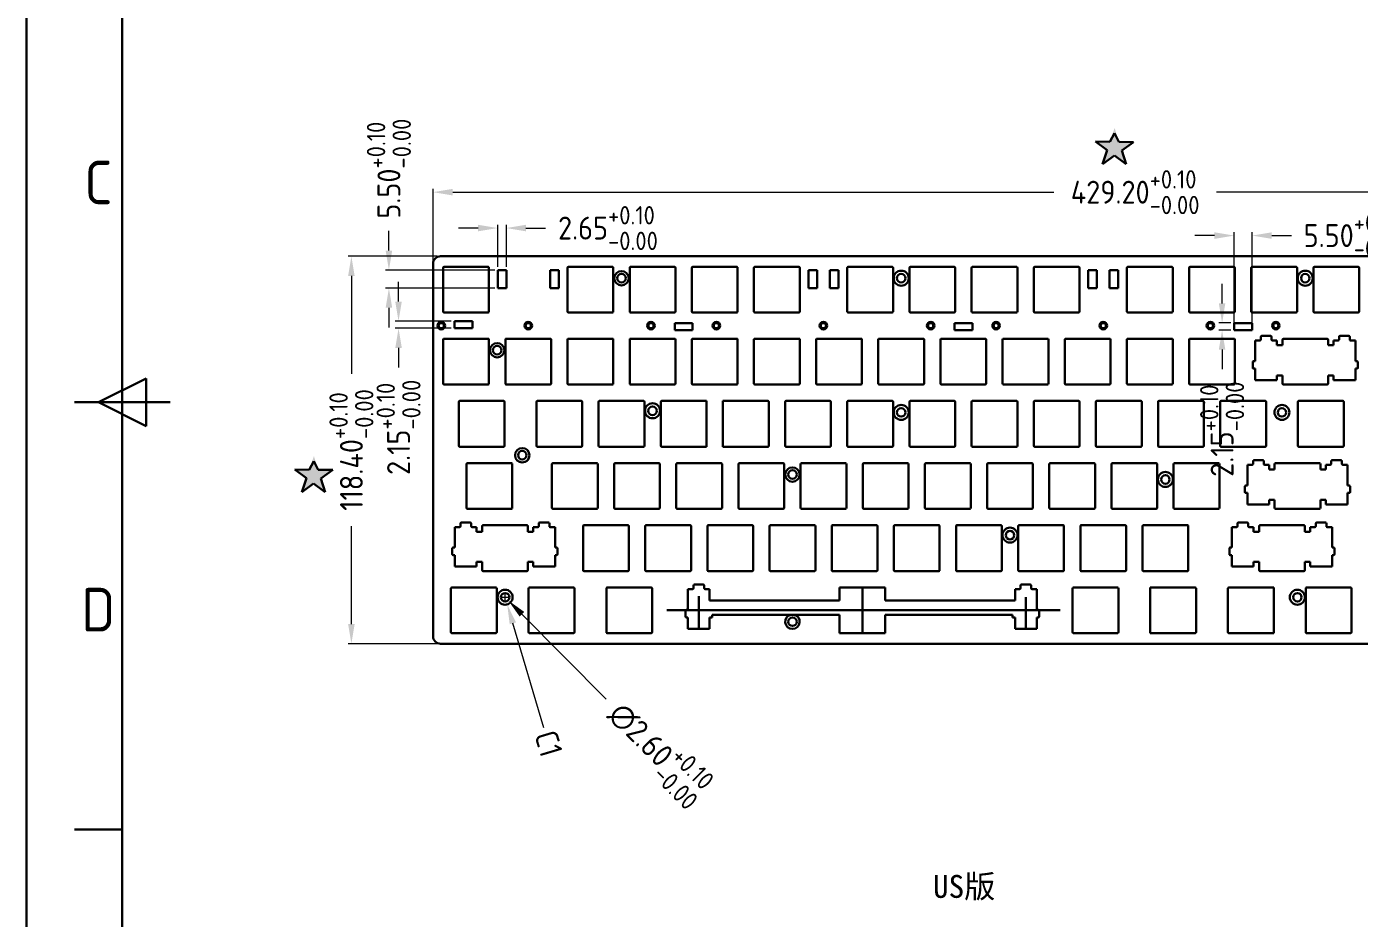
# Model space of a CAD drawing. Header units: millimetres. Extents: x 491 to 1718, y -1006 to -146.
# Drawn here: x 490.9 to 898.2, y -734.1 to -461.6 of the extents above; entities that cross this region are included whole.
import ezdxf
from ezdxf.enums import TextEntityAlignment as Align

# ---------------------------------------------------------------- set-up
doc = ezdxf.new("R2010")
doc.units = ezdxf.units.MM
doc.layers.get('0').update_dxf_attribs({"lineweight": 30})
doc.layers.get('Defpoints').update_dxf_attribs({"lineweight": 20})
doc.layers.add('图框层', color=7, linetype='Continuous', lineweight=30)
doc.layers.add('标注层', color=7, linetype='Continuous', lineweight=20)
doc.styles.add('ISO Proportional', font='isocp.shx')
doc.styles.get("Standard").update_dxf_attribs({"font": ''})
doc.styles.get('Standard').set_extended_font_data('SimSun')
doc.dimstyles.new('铝板', dxfattribs={"dimtxt": 7, "dimasz": 6, "dimexe": 1, "dimexo": 1, "dimgap": 1.5, "dimtad": 0, "dimzin": 0, "dimdsep": 46, "dimtxsty": 'ISO Proportional', "dimcen": 1, "dimclrd": 4, "dimclre": 4, "dimclrt": 6, "dimadec": 0, "dimazin": 0, "dimtm": 1e-09, "dimtfac": 0.8, "dimtofl": 0, "dimtmove": 0, "dimatfit": 3, "dimfxl": 0, "dimtolj": 1, "dimtzin": 0, "dimlwd": 20, "dimlwe": 20, "dimarcsym": 0})

# ---------------------------------------------------------------- blocks, each defined once
blk = doc.blocks.new('*D712')
at = {"layer": 'Defpoints', "color": 0, "transparency": 16777216}
for p in [(1044.3, -512.16), (615.1, -534.04), (1044.3, -534.04)]:
    blk.add_point(p, dxfattribs=at)
at = {"layer": '标注层', "color": 4, "lineweight": 20, "transparency": 16777216}
for p, q in [((615.1, -533.04), (615.1, -511.16)), ((621.1, -512.16), (804.82, -512.16)), ((1038.3, -512.16), (854.57, -512.16)), ((1044.3, -533.04), (1044.3, -511.16))]:
    blk.add_line(p, q, dxfattribs=at)
at = {"layer": '标注层', "color": 4, "transparency": 16777216}
for points in [[(621.1, -511.16), (621.1, -513.16), (615.1, -512.16)], [(1038.3, -511.16), (1038.3, -513.16), (1044.3, -512.16)]]:
    blk.add_solid(points, dxfattribs=at)
at = {"layer": '标注层', "color": 6, "transparency": 16777216, "insert": (829.7, -512.16), "char_height": 7, "attachment_point": 5, "style": 'ISO Proportional'}
blk.add_mtext('\\A1;429.20{\\H5.6;\\S+0.10^ -0.00;}', dxfattribs=at)
blk = doc.blocks.new('*D713')
at = {"layer": 'Defpoints', "color": 0, "transparency": 16777216}
for p in [(617.4, -531.74), (590.14, -650.15), (617.4, -650.15)]:
    blk.add_point(p, dxfattribs=at)
at = {"layer": '标注层', "color": 4, "lineweight": 20, "transparency": 16777216}
for p, q in [((616.4, -531.74), (589.14, -531.74)), ((590.14, -537.74), (590.14, -567.65)), ((590.14, -644.15), (590.14, -614.24)), ((616.4, -650.15), (589.14, -650.15))]:
    blk.add_line(p, q, dxfattribs=at)
at = {"layer": '标注层', "color": 4, "transparency": 16777216}
for points in [[(589.14, -537.74), (591.14, -537.74), (590.14, -531.74)], [(589.14, -644.15), (591.14, -644.15), (590.14, -650.15)]]:
    blk.add_solid(points, dxfattribs=at)
at = {"layer": '标注层', "color": 6, "transparency": 16777216, "insert": (590.14, -590.95), "char_height": 7, "attachment_point": 5, "rotation": 90, "style": 'ISO Proportional'}
blk.add_mtext('\\A1;118.40{\\H5.6;\\S+0.10^ -0.00;}', dxfattribs=at)
blk = doc.blocks.new('*D714')
at = {"color": 4, "linetype": 'Continuous', "lineweight": 20, "transparency": 16777216}
for p, q in [((628.85, -523.13), (622.85, -523.13)), ((634.85, -535), (634.85, -522.13)), ((637.5, -535), (637.5, -522.13)), ((643.5, -523.13), (649.5, -523.13))]:
    blk.add_line(p, q, dxfattribs=at)
at = {"color": 4, "linetype": 'Continuous', "transparency": 16777216}
for points in [[(628.85, -522.13), (628.85, -524.13), (634.85, -523.13)], [(643.5, -522.13), (643.5, -524.13), (637.5, -523.13)]]:
    blk.add_solid(points, dxfattribs=at)
at = {"layer": 'Defpoints', "color": 0, "linetype": 'Continuous', "transparency": 16777216}
for p in [(637.5, -523.13), (634.85, -536), (637.5, -536)]:
    blk.add_point(p, dxfattribs=at)
at = {"color": 6, "linetype": 'Continuous', "transparency": 16777216, "insert": (668.56, -523.13), "char_height": 7, "attachment_point": 5, "style": 'ISO Proportional'}
blk.add_mtext('\\A1;2.65{\\H5.6;\\S+0.10^ -0.00;}', dxfattribs=at)
blk = doc.blocks.new('*D715')
at = {"color": 4, "linetype": 'Continuous', "lineweight": 20, "transparency": 16777216}
for p, q in [((601.61, -530), (601.61, -524)), ((634, -536), (600.61, -536)), ((634, -541.49), (600.61, -541.49)), ((601.61, -547.49), (601.61, -553.49))]:
    blk.add_line(p, q, dxfattribs=at)
at = {"color": 4, "linetype": 'Continuous', "transparency": 16777216}
for points in [[(600.61, -530), (602.61, -530), (601.61, -536)], [(600.61, -547.49), (602.61, -547.49), (601.61, -541.49)]]:
    blk.add_solid(points, dxfattribs=at)
at = {"layer": 'Defpoints', "color": 0, "linetype": 'Continuous', "transparency": 16777216}
for p in [(635, -536), (601.61, -541.49), (635, -541.49)]:
    blk.add_point(p, dxfattribs=at)
at = {"color": 6, "linetype": 'Continuous', "transparency": 16777216, "insert": (601.61, -504.97), "char_height": 7, "attachment_point": 5, "rotation": 90, "style": 'ISO Proportional'}
blk.add_mtext('\\A1;5.50{\\H5.6;\\S+0.10^ -0.00;}', dxfattribs=at)
blk = doc.blocks.new('*D716')
at = {"layer": 'Defpoints', "color": 0, "transparency": 16777216}
for p in [(865.45, -525.43), (859.95, -553.14), (865.45, -553.14)]:
    blk.add_point(p, dxfattribs=at)
at = {"layer": '标注层', "color": 4, "lineweight": 20, "transparency": 16777216}
for p, q in [((853.95, -525.43), (847.95, -525.43)), ((859.95, -552.14), (859.95, -524.43)), ((865.45, -552.14), (865.45, -524.43)), ((871.45, -525.43), (877.45, -525.43))]:
    blk.add_line(p, q, dxfattribs=at)
at = {"layer": '标注层', "color": 4, "transparency": 16777216}
for points in [[(853.95, -524.43), (853.95, -526.43), (859.95, -525.43)], [(871.45, -524.43), (871.45, -526.43), (865.45, -525.43)]]:
    blk.add_solid(points, dxfattribs=at)
at = {"layer": '标注层', "color": 6, "transparency": 16777216, "insert": (896.48, -525.43), "char_height": 7, "attachment_point": 5, "style": 'ISO Proportional'}
blk.add_mtext('\\A1;5.50{\\H5.6;\\S+0.10^ -0.00;}', dxfattribs=at)
blk = doc.blocks.new('*D717')
at = {"layer": 'Defpoints', "color": 0, "transparency": 16777216}
for p in [(859.95, -552.14), (856.27, -554.29), (859.95, -554.29)]:
    blk.add_point(p, dxfattribs=at)
at = {"layer": '标注层', "color": 4, "lineweight": 20, "transparency": 16777216}
for p, q in [((856.27, -546.14), (856.27, -540.14)), ((858.95, -552.14), (855.27, -552.14)), ((858.95, -554.29), (855.27, -554.29)), ((856.27, -560.29), (856.27, -566.29))]:
    blk.add_line(p, q, dxfattribs=at)
at = {"layer": '标注层', "color": 4, "transparency": 16777216}
for points in [[(855.27, -546.14), (857.27, -546.14), (856.27, -552.14)], [(855.27, -560.29), (857.27, -560.29), (856.27, -554.29)]]:
    blk.add_solid(points, dxfattribs=at)
at = {"layer": '标注层', "color": 6, "transparency": 16777216, "insert": (856.27, -584.58), "char_height": 7, "attachment_point": 5, "rotation": 90, "style": 'ISO Proportional'}
blk.add_mtext('\\A1;2.15{\\H5.6;\\S+0.10^ -0.00;}', dxfattribs=at)
blk = doc.blocks.new('*D718')
at = {"layer": 'Defpoints', "color": 0, "transparency": 16777216}
for p in [(636.2, -635.04), (638.03, -636.88)]:
    blk.add_point(p, dxfattribs=at)
at = {"layer": '标注层', "color": 4, "lineweight": 20, "transparency": 16777216}
for p, q in [((637.11, -636.96), (637.11, -634.96)), ((636.11, -635.96), (638.11, -635.96)), ((668.03, -667.11), (642.26, -641.14))]:
    blk.add_line(p, q, dxfattribs=at)
at = {"layer": '标注层', "color": 4, "transparency": 16777216}
blk.add_solid([(642.97, -640.44), (641.55, -641.84), (638.03, -636.88)], dxfattribs=at)
at = {"layer": '标注层', "color": 6, "transparency": 16777216, "insert": (684.04, -683.26), "char_height": 7, "attachment_point": 5, "rotation": 314.7744, "style": 'ISO Proportional'}
blk.add_mtext('\\A1;∅2.60{\\H5.6;\\S+0.10^ -0.00;}', dxfattribs=at)
blk = doc.blocks.new('*D719')
at = {"layer": 'Defpoints', "color": 0, "transparency": 16777216}
for p in [(636.46, -633.75), (637.77, -638.16)]:
    blk.add_point(p, dxfattribs=at)
at = {"layer": '标注层', "color": 4, "lineweight": 20, "transparency": 16777216}
for p, q in [((637.11, -636.96), (637.11, -634.96)), ((636.11, -635.96), (638.11, -635.96)), ((648.97, -675.82), (639.48, -643.91))]:
    blk.add_line(p, q, dxfattribs=at)
at = {"layer": '标注层', "color": 4, "transparency": 16777216}
blk.add_solid([(640.44, -643.63), (638.52, -644.2), (637.77, -638.16)], dxfattribs=at)
at = {"layer": '标注层', "color": 6, "transparency": 16777216, "insert": (650.42, -680.69), "char_height": 7, "attachment_point": 5, "rotation": 286.5677, "style": 'ISO Proportional'}
blk.add_mtext('\\A1;C1', dxfattribs=at)
blk = doc.blocks.new('*D733')
at = {"layer": 'Defpoints', "color": 0, "transparency": 16777216}
for p in [(604.55, -553.74), (621.68, -551.59), (621.68, -553.74)]:
    blk.add_point(p, dxfattribs=at)
at = {"layer": '标注层', "color": 4, "lineweight": 20, "transparency": 16777216}
for p, q in [((604.55, -545.59), (604.55, -539.59)), ((620.68, -551.59), (603.55, -551.59)), ((620.68, -553.74), (603.55, -553.74)), ((604.55, -559.74), (604.55, -565.74))]:
    blk.add_line(p, q, dxfattribs=at)
at = {"layer": '标注层', "color": 4, "transparency": 16777216}
for points in [[(603.55, -545.59), (605.55, -545.59), (604.55, -551.59)], [(603.55, -559.74), (605.55, -559.74), (604.55, -553.74)]]:
    blk.add_solid(points, dxfattribs=at)
at = {"layer": '标注层', "color": 6, "transparency": 16777216, "insert": (604.55, -584.03), "char_height": 7, "attachment_point": 5, "rotation": 90, "style": 'ISO Proportional'}
blk.add_mtext('\\A1;2.15{\\H5.6;\\S+0.10^ -0.00;}', dxfattribs=at)

msp = doc.modelspace()

# ---------------------------------------------------------------- hatches: boundary and pattern name
at = {"layer": '图框层', "lineweight": 30}
for points in [[(824.754, -496.783), (823.421, -492.542), (822.006, -496.757), (817.56, -496.715), (821.132, -499.363), (819.718, -503.578), (823.34, -500.999), (826.912, -503.647), (825.579, -499.405), (829.2, -496.826)], [(580.014, -597.021), (578.681, -592.779), (577.266, -596.995), (572.82, -596.952), (576.392, -599.6), (574.978, -603.815), (578.6, -601.236), (582.172, -603.884), (580.839, -599.642), (584.461, -597.063)]]:
    msp.add_hatch(color=1, dxfattribs=at).paths.add_polyline_path(points)

# ---------------------------------------------------------------- linework, layer by layer
at = {"color": 7, "linetype": 'Continuous'}
for p, q in [((1002.45, -531.745), (617.399, -531.745)), ((615.099, -534.045), (615.099, -647.845)), ((618.195, -548.645), (618.195, -535.235)), ((618.49, -534.94), (631.9, -534.94)), ((632.195, -535.235), (632.195, -548.645)), ((656.195, -548.645), (656.195, -535.235)), ((656.49, -534.94), (669.9, -534.94)), ((670.195, -535.235), (670.195, -548.645)), ((675.195, -548.645), (675.195, -535.235)), ((675.49, -534.94), (688.9, -534.94)), ((689.195, -535.235), (689.195, -548.645)), ((694.195, -548.645), (694.195, -535.235)), ((694.49, -534.94), (707.9, -534.94)), ((708.195, -535.235), (708.195, -548.645)), ((713.195, -548.645), (713.195, -535.235)), ((713.49, -534.94), (726.9, -534.94)), ((727.195, -535.235), (727.195, -548.645)), ((741.695, -548.645), (741.695, -535.235)), ((741.99, -534.94), (755.4, -534.94)), ((755.695, -535.235), (755.695, -548.645)), ((760.695, -548.645), (760.695, -535.235)), ((760.99, -534.94), (774.4, -534.94)), ((774.695, -535.235), (774.695, -548.645)), ((779.695, -548.645), (779.695, -535.235)), ((779.99, -534.94), (793.4, -534.94)), ((793.695, -535.235), (793.695, -548.645)), ((798.695, -548.645), (798.695, -535.235)), ((798.99, -534.94), (812.4, -534.94)), ((812.695, -535.235), (812.695, -548.645)), ((827.195, -548.645), (827.195, -535.235)), ((827.49, -534.94), (840.9, -534.94)), ((841.195, -535.235), (841.195, -548.645)), ((846.195, -548.645), (846.195, -535.235)), ((846.49, -534.94), (859.9, -534.94)), ((860.195, -535.235), (860.195, -548.645)), ((865.195, -548.645), (865.195, -535.235)), ((865.49, -534.94), (878.9, -534.94)), ((879.195, -535.235), (879.195, -548.645)), ((884.195, -548.645), (884.195, -535.235)), ((884.49, -534.94), (897.9, -534.94)), ((898.195, -535.235), (898.195, -548.645)), ((631.9, -548.94), (618.49, -548.94)), ((669.9, -548.94), (656.49, -548.94)), ((688.9, -548.94), (675.49, -548.94)), ((707.9, -548.94), (694.49, -548.94)), ((726.9, -548.94), (713.49, -548.94)), ((755.4, -548.94), (741.99, -548.94)), ((774.4, -548.94), (760.99, -548.94)), ((793.4, -548.94), (779.99, -548.94)), ((812.4, -548.94), (798.99, -548.94)), ((840.9, -548.94), (827.49, -548.94)), ((859.9, -548.94), (846.49, -548.94)), ((878.9, -548.94), (865.49, -548.94)), ((897.9, -548.94), (884.49, -548.94)), ((618.195, -570.648), (618.195, -557.238)), ((618.49, -556.943), (631.9, -556.943)), ((632.195, -557.238), (632.195, -570.648)), ((637.195, -570.648), (637.195, -557.238)), ((637.49, -556.943), (650.9, -556.943)), ((651.195, -557.238), (651.195, -570.648)), ((656.195, -570.648), (656.195, -557.238)), ((656.49, -556.943), (669.9, -556.943)), ((670.195, -557.238), (670.195, -570.648)), ((675.195, -570.648), (675.195, -557.238)), ((675.49, -556.943), (688.9, -556.943)), ((689.195, -557.238), (689.195, -570.648)), ((694.195, -570.648), (694.195, -557.238)), ((694.49, -556.943), (707.9, -556.943)), ((708.195, -557.238), (708.195, -570.648)), ((713.195, -570.648), (713.195, -557.238)), ((713.49, -556.943), (727.195, -556.943)), ((727.195, -556.943), (727.195, -570.648)), ((732.195, -570.648), (732.195, -557.238)), ((732.49, -556.943), (745.9, -556.943)), ((746.195, -557.238), (746.195, -570.648)), ((751.195, -570.648), (751.195, -557.238)), ((751.49, -556.943), (764.9, -556.943)), ((765.195, -557.238), (765.195, -570.648)), ((770.195, -570.648), (770.195, -557.238)), ((770.49, -556.943), (783.9, -556.943)), ((784.195, -557.238), (784.195, -570.648)), ((789.195, -570.648), (789.195, -557.238)), ((789.49, -556.943), (802.9, -556.943)), ((803.195, -557.238), (803.195, -570.648)), ((808.195, -570.648), (808.195, -557.238)), ((808.49, -556.943), (821.9, -556.943)), ((822.195, -557.238), (822.195, -570.648)), ((827.195, -570.648), (827.195, -557.238)), ((827.49, -556.943), (840.9, -556.943)), ((841.195, -557.238), (841.195, -570.648)), ((846.195, -570.648), (846.195, -557.238)), ((846.49, -556.943), (859.9, -556.943)), ((860.195, -557.238), (860.195, -570.648)), ((866.37, -557.493), (867.82, -557.493)), ((868.12, -557.193), (868.12, -556.393)), ((868.42, -556.093), (871.07, -556.093)), ((871.37, -556.393), (871.37, -557.193)), ((871.67, -557.493), (873.02, -557.493)), ((874.7, -558.943), (874.7, -557.258)), ((875.015, -556.943), (888.385, -556.943)), ((888.7, -557.258), (888.7, -558.943)), ((890.37, -557.493), (891.72, -557.493)), ((892.02, -557.193), (892.02, -556.393)), ((892.32, -556.093), (894.97, -556.093)), ((895.27, -556.393), (895.27, -557.193)), ((895.57, -557.493), (897.02, -557.493)), ((873.02, -558.943), (874.7, -558.943)), ((888.7, -558.943), (890.37, -558.943)), ((865.62, -565.793), (865.62, -564.093)), ((865.92, -563.793), (866.37, -563.793)), ((866.37, -566.093), (865.92, -566.093)), ((897.02, -563.793), (897.47, -563.793)), ((897.47, -566.093), (897.02, -566.093)), ((897.77, -564.093), (897.77, -565.793)), ((873.02, -569.593), (866.37, -569.593)), ((874.7, -568.143), (873.02, -568.143)), ((874.7, -570.628), (874.7, -568.143)), ((890.37, -568.143), (888.7, -568.143)), ((888.7, -568.143), (888.7, -570.628)), ((897.02, -569.593), (890.37, -569.593)), ((631.9, -570.943), (618.49, -570.943)), ((650.9, -570.943), (637.49, -570.943)), ((669.9, -570.943), (656.49, -570.943)), ((688.9, -570.943), (675.49, -570.943)), ((707.9, -570.943), (694.49, -570.943)), ((726.9, -570.943), (713.49, -570.943)), ((745.9, -570.943), (732.49, -570.943)), ((764.9, -570.943), (751.49, -570.943)), ((783.9, -570.943), (770.49, -570.943)), ((802.9, -570.943), (789.49, -570.943)), ((821.9, -570.943), (808.49, -570.943)), ((840.9, -570.943), (827.49, -570.943)), ((859.9, -570.943), (846.49, -570.943)), ((888.385, -570.943), (875.015, -570.943)), ((622.945, -589.648), (622.945, -576.238)), ((623.24, -575.943), (636.65, -575.943)), ((636.945, -576.238), (636.945, -589.648)), ((646.695, -589.648), (646.695, -576.238)), ((646.99, -575.943), (660.4, -575.943)), ((660.695, -576.238), (660.695, -589.648)), ((665.695, -589.648), (665.695, -576.238)), ((665.99, -575.943), (679.4, -575.943)), ((679.695, -576.238), (679.695, -589.648)), ((684.695, -589.648), (684.695, -576.238)), ((684.99, -575.943), (698.695, -575.943)), ((698.695, -575.943), (698.695, -589.943)), ((703.695, -589.943), (703.695, -575.943)), ((703.695, -575.943), (717.4, -575.943)), ((717.695, -576.238), (717.695, -589.648)), ((722.695, -589.648), (722.695, -576.238)), ((722.99, -575.943), (736.4, -575.943)), ((736.695, -576.238), (736.695, -589.648)), ((741.695, -589.648), (741.695, -576.238)), ((741.99, -575.943), (755.4, -575.943)), ((755.695, -576.238), (755.695, -589.648)), ((760.695, -589.648), (760.695, -576.238)), ((760.99, -575.943), (774.4, -575.943)), ((774.695, -576.238), (774.695, -589.648)), ((779.695, -589.648), (779.695, -576.238)), ((779.99, -575.943), (793.4, -575.943)), ((793.695, -576.238), (793.695, -589.648)), ((798.695, -589.648), (798.695, -576.238)), ((798.99, -575.943), (812.4, -575.943)), ((812.695, -576.238), (812.695, -589.648)), ((817.695, -589.648), (817.695, -576.238)), ((817.99, -575.943), (831.4, -575.943)), ((831.695, -576.238), (831.695, -589.648)), ((836.695, -589.648), (836.695, -576.238)), ((836.99, -575.943), (850.4, -575.943)), ((850.695, -576.238), (850.695, -589.648)), ((855.695, -589.648), (855.695, -576.238)), ((855.99, -575.943), (869.4, -575.943)), ((869.695, -576.238), (869.695, -589.648)), ((879.445, -589.648), (879.445, -576.238)), ((879.74, -575.943), (893.15, -575.943)), ((893.445, -576.238), (893.445, -589.648)), ((636.65, -589.943), (623.24, -589.943)), ((660.4, -589.943), (646.99, -589.943)), ((679.4, -589.943), (665.99, -589.943)), ((698.695, -589.943), (684.99, -589.943)), ((717.4, -589.943), (703.695, -589.943)), ((736.4, -589.943), (722.99, -589.943)), ((755.4, -589.943), (741.99, -589.943)), ((774.4, -589.943), (760.99, -589.943)), ((793.4, -589.943), (779.99, -589.943)), ((812.4, -589.943), (798.99, -589.943)), ((831.4, -589.943), (817.99, -589.943)), ((850.4, -589.943), (836.99, -589.943)), ((869.4, -589.943), (855.99, -589.943)), ((893.15, -589.943), (879.74, -589.943)), ((865.74, -595.193), (865.74, -594.393)), ((866.04, -594.093), (868.69, -594.093)), ((868.99, -594.393), (868.99, -595.193)), ((889.64, -595.193), (889.64, -594.393)), ((889.94, -594.093), (892.59, -594.093)), ((892.89, -594.393), (892.89, -595.193)), ((625.32, -608.648), (625.32, -595.238)), ((625.615, -594.943), (639.025, -594.943)), ((639.32, -595.238), (639.32, -608.648)), ((651.445, -608.648), (651.445, -595.238)), ((651.74, -594.943), (665.15, -594.943)), ((665.445, -595.238), (665.445, -608.648)), ((670.445, -608.648), (670.445, -595.238)), ((670.74, -594.943), (684.15, -594.943)), ((684.445, -595.238), (684.445, -608.648)), ((689.445, -608.648), (689.445, -595.238)), ((689.74, -594.943), (703.15, -594.943)), ((703.445, -595.238), (703.445, -608.648)), ((708.445, -608.648), (708.445, -595.238)), ((708.74, -594.943), (722.15, -594.943)), ((722.445, -595.238), (722.445, -608.648)), ((727.445, -608.648), (727.445, -595.238)), ((727.74, -594.943), (741.15, -594.943)), ((741.445, -595.238), (741.445, -608.648)), ((746.445, -608.648), (746.445, -595.238)), ((746.74, -594.943), (760.15, -594.943)), ((760.445, -595.238), (760.445, -608.648)), ((765.445, -608.648), (765.445, -595.238)), ((765.74, -594.943), (779.15, -594.943)), ((779.445, -595.238), (779.445, -608.648)), ((784.445, -608.648), (784.445, -595.238)), ((784.74, -594.943), (798.15, -594.943)), ((798.445, -595.238), (798.445, -608.648)), ((803.445, -608.648), (803.445, -595.238)), ((803.74, -594.943), (817.15, -594.943)), ((817.445, -595.238), (817.445, -608.648)), ((822.445, -608.648), (822.445, -595.238)), ((822.74, -594.943), (836.15, -594.943)), ((836.445, -595.238), (836.445, -608.648)), ((841.445, -608.648), (841.445, -595.238)), ((841.74, -594.943), (855.15, -594.943)), ((855.445, -595.238), (855.445, -608.648)), ((863.99, -595.493), (865.44, -595.493)), ((869.29, -595.493), (870.64, -595.493)), ((870.64, -596.943), (872.32, -596.943)), ((872.32, -596.943), (872.32, -595.258)), ((872.635, -594.943), (886.005, -594.943)), ((886.32, -595.258), (886.32, -596.943)), ((886.32, -596.943), (887.99, -596.943)), ((887.99, -595.493), (889.34, -595.493)), ((893.19, -595.493), (894.64, -595.493)), ((863.24, -603.793), (863.24, -602.093)), ((863.54, -601.793), (863.99, -601.793)), ((894.64, -601.793), (895.09, -601.793)), ((895.39, -602.093), (895.39, -603.793)), ((863.99, -604.093), (863.54, -604.093)), ((872.32, -606.143), (870.64, -606.143)), ((872.32, -608.628), (872.32, -606.143)), ((887.99, -606.143), (886.32, -606.143)), ((886.32, -606.143), (886.32, -608.628)), ((895.09, -604.093), (894.64, -604.093)), ((639.025, -608.943), (625.615, -608.943)), ((665.15, -608.943), (651.74, -608.943)), ((684.15, -608.943), (670.74, -608.943)), ((703.15, -608.943), (689.74, -608.943)), ((722.15, -608.943), (708.74, -608.943)), ((741.15, -608.943), (727.74, -608.943)), ((760.15, -608.943), (746.74, -608.943)), ((779.15, -608.943), (765.74, -608.943)), ((798.15, -608.943), (784.74, -608.943)), ((817.15, -608.943), (803.74, -608.943)), ((836.15, -608.943), (822.74, -608.943)), ((855.15, -608.943), (841.74, -608.943)), ((870.64, -607.593), (863.99, -607.593)), ((886.005, -608.943), (872.635, -608.943)), ((894.64, -607.593), (887.99, -607.593)), ((621.74, -614.493), (623.19, -614.493)), ((623.49, -614.193), (623.49, -613.393)), ((623.79, -613.093), (626.44, -613.093)), ((626.74, -613.393), (626.74, -614.193)), ((627.04, -614.493), (628.39, -614.493)), ((630.07, -615.943), (630.07, -614.258)), ((630.385, -613.943), (643.755, -613.943)), ((644.07, -614.258), (644.07, -615.943)), ((645.74, -614.493), (647.09, -614.493)), ((647.39, -614.193), (647.39, -613.393)), ((647.69, -613.093), (650.34, -613.093)), ((650.64, -613.393), (650.64, -614.193)), ((650.94, -614.493), (652.39, -614.493)), ((660.945, -627.648), (660.945, -614.238)), ((661.24, -613.943), (674.65, -613.943)), ((674.945, -614.238), (674.945, -627.648)), ((679.945, -627.648), (679.945, -614.238)), ((680.24, -613.943), (693.65, -613.943)), ((693.945, -614.238), (693.945, -627.648)), ((698.945, -627.648), (698.945, -614.238)), ((699.24, -613.943), (712.65, -613.943)), ((712.945, -614.238), (712.945, -627.648)), ((717.945, -627.648), (717.945, -614.238)), ((718.24, -613.943), (731.65, -613.943)), ((731.945, -614.238), (731.945, -627.648)), ((736.945, -627.648), (736.945, -614.238)), ((737.24, -613.943), (750.65, -613.943)), ((750.945, -614.238), (750.945, -627.648)), ((755.945, -627.648), (755.945, -614.238)), ((756.24, -613.943), (769.65, -613.943)), ((769.945, -614.238), (769.945, -627.648)), ((774.945, -627.648), (774.945, -614.238)), ((775.24, -613.943), (788.65, -613.943)), ((788.945, -614.238), (788.945, -627.648)), ((793.945, -627.648), (793.945, -614.238)), ((794.24, -613.943), (807.65, -613.943)), ((807.945, -614.238), (807.945, -627.648)), ((812.945, -627.648), (812.945, -614.238)), ((813.24, -613.943), (826.65, -613.943)), ((826.945, -614.238), (826.945, -627.648)), ((831.945, -627.648), (831.945, -614.238)), ((832.24, -613.943), (845.65, -613.943)), ((845.945, -614.238), (845.945, -627.648)), ((859.24, -614.493), (860.69, -614.493)), ((860.99, -614.193), (860.99, -613.393)), ((861.29, -613.093), (863.94, -613.093)), ((864.24, -613.393), (864.24, -614.193)), ((864.54, -614.493), (865.89, -614.493)), ((867.57, -615.943), (867.57, -614.258)), ((867.885, -613.943), (881.255, -613.943)), ((881.57, -614.258), (881.57, -615.943)), ((883.24, -614.493), (884.59, -614.493)), ((884.89, -614.193), (884.89, -613.393)), ((885.19, -613.093), (887.84, -613.093)), ((888.14, -613.393), (888.14, -614.193)), ((888.44, -614.493), (889.89, -614.493)), ((628.39, -615.943), (630.07, -615.943)), ((644.07, -615.943), (645.74, -615.943)), ((865.89, -615.943), (867.57, -615.943)), ((881.57, -615.943), (883.24, -615.943)), ((620.99, -622.793), (620.99, -621.093)), ((621.29, -620.793), (621.74, -620.793)), ((621.74, -623.093), (621.29, -623.093)), ((652.39, -620.793), (652.84, -620.793)), ((652.84, -623.093), (652.39, -623.093)), ((653.14, -621.093), (653.14, -622.793)), ((858.49, -622.793), (858.49, -621.093)), ((858.79, -620.793), (859.24, -620.793)), ((859.24, -623.093), (858.79, -623.093)), ((889.89, -620.793), (890.34, -620.793)), ((890.34, -623.093), (889.89, -623.093)), ((890.64, -621.093), (890.64, -622.793)), ((628.39, -626.593), (621.74, -626.593)), ((630.07, -625.143), (628.39, -625.143)), ((630.07, -627.628), (630.07, -625.143)), ((644.07, -625.143), (644.07, -627.628)), ((645.74, -625.143), (644.07, -625.143)), ((652.39, -626.593), (645.74, -626.593)), ((865.89, -626.593), (859.24, -626.593)), ((867.57, -625.143), (865.89, -625.143)), ((867.57, -627.628), (867.57, -625.143)), ((883.24, -625.143), (881.57, -625.143)), ((881.57, -625.143), (881.57, -627.628)), ((889.89, -626.593), (883.24, -626.593)), ((643.755, -627.943), (630.385, -627.943)), ((674.65, -627.943), (661.24, -627.943)), ((693.65, -627.943), (680.24, -627.943)), ((712.65, -627.943), (699.24, -627.943)), ((731.65, -627.943), (718.24, -627.943)), ((750.65, -627.943), (737.24, -627.943)), ((769.65, -627.943), (756.24, -627.943)), ((788.65, -627.943), (775.24, -627.943)), ((807.65, -627.943), (794.24, -627.943)), ((826.65, -627.943), (813.24, -627.943)), ((845.65, -627.943), (832.24, -627.943)), ((881.255, -627.943), (867.885, -627.943)), ((620.57, -646.648), (620.57, -633.238)), ((620.865, -632.943), (634.275, -632.943)), ((634.57, -633.238), (634.57, -646.648)), ((644.32, -646.648), (644.32, -633.238)), ((644.615, -632.943), (658.025, -632.943)), ((658.32, -633.238), (658.32, -646.648)), ((668.07, -646.648), (668.07, -633.238)), ((668.365, -632.943), (681.775, -632.943)), ((682.07, -633.238), (682.07, -646.648)), ((692.985, -633.493), (694.435, -633.493)), ((694.735, -633.193), (694.735, -632.393)), ((695.035, -632.093), (697.685, -632.093)), ((697.985, -632.393), (697.985, -633.193)), ((698.285, -633.493), (699.635, -633.493)), ((739.32, -636.993), (739.32, -632.943)), ((739.32, -632.943), (753.32, -632.943)), ((753.32, -632.943), (753.32, -636.993)), ((792.995, -633.493), (794.345, -633.493)), ((794.645, -633.193), (794.645, -632.393)), ((794.945, -632.093), (797.595, -632.093)), ((797.895, -632.393), (797.895, -633.193)), ((798.195, -633.493), (799.645, -633.493)), ((810.57, -646.648), (810.57, -633.238)), ((810.865, -632.943), (824.275, -632.943)), ((824.57, -633.238), (824.57, -646.648)), ((834.32, -632.943), (848.025, -632.943)), ((834.32, -646.943), (834.32, -632.943)), ((848.32, -633.238), (848.32, -646.648)), ((858.07, -646.648), (858.07, -633.238)), ((858.365, -632.943), (872.07, -632.943)), ((872.07, -632.943), (872.07, -646.943)), ((881.82, -646.648), (881.82, -633.238)), ((882.115, -632.943), (895.525, -632.943)), ((895.82, -633.238), (895.82, -646.648)), ((699.635, -636.993), (739.32, -636.993)), ((753.32, -636.993), (792.995, -636.993)), ((692.235, -641.793), (692.235, -640.093)), ((692.535, -639.793), (692.985, -639.793)), ((692.985, -642.093), (692.535, -642.093)), ((700.395, -642.093), (699.635, -642.093)), ((700.395, -641.293), (700.395, -642.093)), ((739.32, -641.293), (700.395, -641.293)), ((739.32, -646.943), (739.32, -641.293)), ((753.32, -641.293), (753.32, -646.943)), ((792.245, -641.293), (753.32, -641.293)), ((792.245, -642.093), (792.245, -641.293)), ((792.995, -642.093), (792.245, -642.093)), ((799.645, -639.793), (800.095, -639.793)), ((800.095, -642.093), (799.645, -642.093)), ((800.395, -640.093), (800.395, -641.793)), ((634.275, -646.943), (620.865, -646.943)), ((658.025, -646.943), (644.615, -646.943)), ((681.775, -646.943), (668.365, -646.943)), ((699.635, -645.593), (692.985, -645.593)), ((753.32, -646.943), (739.32, -646.943)), ((799.645, -645.593), (792.995, -645.593)), ((824.275, -646.943), (810.865, -646.943)), ((848.025, -646.943), (834.32, -646.943)), ((872.07, -646.943), (858.365, -646.943)), ((895.525, -646.943), (882.115, -646.943)), ((617.399, -650.145), (1042, -650.145))]:
    msp.add_line(p, q, dxfattribs=at)
at = {"color": 1, "linetype": 'Continuous'}
for p, q in [((634.849, -541.494), (634.849, -535.995)), ((634.849, -535.995), (637.499, -535.995)), ((637.499, -535.995), (637.499, -541.494)), ((650.9, -541.494), (650.9, -535.995)), ((650.9, -535.995), (653.55, -535.995)), ((653.55, -535.995), (653.55, -541.494)), ((729.849, -541.494), (729.849, -535.995)), ((729.849, -535.995), (732.499, -535.995)), ((732.499, -535.995), (732.499, -541.494)), ((736.4, -541.494), (736.4, -535.995)), ((736.4, -535.995), (739.05, -535.995)), ((739.05, -535.995), (739.05, -541.494)), ((815.349, -541.494), (815.349, -535.995)), ((815.349, -535.995), (817.999, -535.995)), ((817.999, -535.995), (817.999, -541.494)), ((821.9, -541.494), (821.9, -535.995)), ((821.9, -535.995), (824.55, -535.995)), ((824.55, -535.995), (824.55, -541.494)), ((637.499, -541.494), (634.849, -541.494)), ((653.55, -541.494), (650.9, -541.494)), ((732.499, -541.494), (729.849, -541.494)), ((739.05, -541.494), (736.4, -541.494)), ((817.999, -541.494), (815.349, -541.494)), ((824.55, -541.494), (821.9, -541.494)), ((621.68, -553.745), (621.68, -551.595)), ((621.68, -551.595), (627.18, -551.595)), ((627.18, -553.745), (621.68, -553.745)), ((627.18, -551.595), (627.18, -553.745)), ((688.95, -554.295), (688.95, -552.145)), ((688.95, -552.145), (694.449, -552.145)), ((694.449, -552.145), (694.449, -554.295)), ((774.45, -554.295), (774.45, -552.145)), ((774.45, -552.145), (779.949, -552.145)), ((779.949, -552.145), (779.949, -554.295)), ((859.95, -554.295), (859.95, -552.145)), ((859.95, -552.145), (865.449, -552.145)), ((865.449, -552.145), (865.449, -554.295)), ((694.449, -554.295), (688.95, -554.295)), ((779.949, -554.295), (774.45, -554.295)), ((865.449, -554.295), (859.95, -554.295)), ((866.37, -563.793), (866.37, -557.493)), ((873.02, -557.493), (873.02, -558.943)), ((890.37, -558.943), (890.37, -557.493)), ((897.02, -557.493), (897.02, -563.793)), ((866.37, -569.593), (866.37, -566.093)), ((897.02, -566.093), (897.02, -569.593)), ((873.02, -568.143), (873.02, -569.593)), ((890.37, -569.593), (890.37, -568.143)), ((863.99, -601.793), (863.99, -595.493)), ((870.64, -595.493), (870.64, -596.943)), ((887.99, -596.943), (887.99, -595.493)), ((894.64, -595.493), (894.64, -601.793)), ((863.99, -607.593), (863.99, -604.093)), ((870.64, -606.143), (870.64, -607.593)), ((887.99, -607.593), (887.99, -606.143)), ((894.64, -604.093), (894.64, -607.593)), ((621.74, -620.793), (621.74, -614.493)), ((628.39, -614.493), (628.39, -615.943)), ((645.74, -615.943), (645.74, -614.493)), ((652.39, -614.493), (652.39, -620.793)), ((859.24, -620.793), (859.24, -614.493)), ((865.89, -614.493), (865.89, -615.943)), ((883.24, -615.943), (883.24, -614.493)), ((889.89, -614.493), (889.89, -620.793)), ((621.74, -626.593), (621.74, -623.093)), ((652.39, -623.093), (652.39, -626.593)), ((859.24, -626.593), (859.24, -623.093)), ((889.89, -623.093), (889.89, -626.593)), ((628.39, -625.143), (628.39, -626.593)), ((645.74, -626.593), (645.74, -625.143)), ((865.89, -625.143), (865.89, -626.593)), ((883.24, -626.593), (883.24, -625.143)), ((692.985, -639.793), (692.985, -633.493)), ((699.635, -633.493), (699.635, -636.993)), ((792.995, -636.993), (792.995, -633.493)), ((799.645, -633.493), (799.645, -639.793)), ((692.985, -645.593), (692.985, -642.093)), ((699.635, -642.093), (699.635, -645.593)), ((792.995, -645.593), (792.995, -642.093)), ((799.645, -642.093), (799.645, -645.593))]:
    msp.add_line(p, q, dxfattribs=at)
for p, q in [((746.32, -632.943), (746.32, -646.943)), ((696.32, -645.593), (696.32, -635.669)), ((796.32, -645.593), (796.32, -635.912)), ((686.519, -639.943), (806.772, -639.943))]:
    msp.add_line(p, q)
at = {"color": 7, "linetype": 'Continuous'}
for centre, radius in [((672.695, -538.455), 2.2), ((672.695, -538.455), 1.3), ((758.195, -538.455), 2.3), ((758.195, -538.455), 1.3), ((881.695, -538.455), 2.3), ((881.695, -538.455), 1.3), ((617.61, -552.945), 1.15), ((617.61, -552.945), 0.8), ((644.2, -552.945), 1.15), ((644.2, -552.945), 0.8), ((681.7, -552.945), 1.15), ((681.7, -552.945), 0.8), ((701.7, -552.945), 1.15), ((701.7, -552.945), 0.8), ((734.41, -552.945), 1.15), ((734.41, -552.945), 0.8), ((767.2, -552.945), 1.15), ((767.2, -552.945), 0.8), ((787.2, -552.945), 1.15), ((787.2, -552.945), 0.8), ((819.95, -552.945), 1.15), ((819.95, -552.945), 0.8), ((852.699, -552.945), 1.15), ((852.699, -552.945), 0.8), ((872.699, -552.945), 1.15), ((872.699, -552.945), 0.8), ((634.695, -560.458), 2.2), ((634.695, -560.458), 1.3), ((682.195, -578.958), 2.3), ((682.195, -578.958), 1.3), ((758.195, -579.458), 2.3), ((758.195, -579.458), 1.3), ((874.57, -579.458), 2.3), ((874.57, -579.458), 1.3), ((642.37, -592.558), 2.2), ((642.37, -592.558), 1.3), ((724.945, -598.458), 2.2), ((724.945, -598.458), 1.3), ((838.945, -599.943), 2.3), ((838.945, -599.943), 1.3), ((791.445, -616.958), 2.3), ((791.445, -616.958), 1.3), ((637.115, -635.958), 2.3), ((637.115, -635.958), 2.3), ((637.115, -635.958), 1.3), ((637.115, -635.958), 1.3), ((879.275, -635.958), 2.3), ((879.275, -635.958), 1.3), ((724.945, -643.428), 1.3)]:
    msp.add_circle(centre, radius, dxfattribs=at)
for centre, radius, start, end in [((617.399, -534.045), 2.3, 90, 180), ((618.49, -535.235), 0.295, 90, 180), ((631.9, -535.235), 0.295, 0, 90), ((656.49, -535.235), 0.295, 90, 180), ((669.9, -535.235), 0.295, 0, 90), ((675.49, -535.235), 0.295, 90, 180), ((688.9, -535.235), 0.295, 0, 90), ((694.49, -535.235), 0.295, 90, 180), ((707.9, -535.235), 0.295, 0, 90), ((713.49, -535.235), 0.295, 90, 180), ((726.9, -535.235), 0.295, 0, 90), ((741.99, -535.235), 0.295, 90, 180), ((755.4, -535.235), 0.295, 0, 90), ((760.99, -535.235), 0.295, 90, 180), ((774.4, -535.235), 0.295, 0, 90), ((779.99, -535.235), 0.295, 90, 180), ((793.4, -535.235), 0.295, 0, 90), ((798.99, -535.235), 0.295, 90, 180), ((812.4, -535.235), 0.295, 0, 90), ((827.49, -535.235), 0.295, 90, 180), ((840.9, -535.235), 0.295, 0, 90), ((846.49, -535.235), 0.295, 90, 180), ((859.9, -535.235), 0.295, 0, 90), ((865.49, -535.235), 0.295, 90, 180), ((878.9, -535.235), 0.295, 0, 90), ((884.49, -535.235), 0.295, 90, 180), ((897.9, -535.235), 0.295, 0, 90), ((618.49, -548.645), 0.295, 180, 270), ((631.9, -548.645), 0.295, 270, 0), ((656.49, -548.645), 0.295, 180, 270), ((669.9, -548.645), 0.295, 270, 0), ((675.49, -548.645), 0.295, 180, 270), ((688.9, -548.645), 0.295, 270, 0), ((694.49, -548.645), 0.295, 180, 270), ((707.9, -548.645), 0.295, 270, 0), ((713.49, -548.645), 0.295, 180, 270), ((726.9, -548.645), 0.295, 270, 0), ((741.99, -548.645), 0.295, 180, 270), ((755.4, -548.645), 0.295, 270, 0), ((760.99, -548.645), 0.295, 180, 270), ((774.4, -548.645), 0.295, 270, 0), ((779.99, -548.645), 0.295, 180, 270), ((793.4, -548.645), 0.295, 270, 0), ((798.99, -548.645), 0.295, 180, 270), ((812.4, -548.645), 0.295, 270, 0), ((827.49, -548.645), 0.295, 180, 270), ((840.9, -548.645), 0.295, 270, 0), ((846.49, -548.645), 0.295, 180, 270), ((859.9, -548.645), 0.295, 270, 0), ((865.49, -548.645), 0.295, 180, 270), ((878.9, -548.645), 0.295, 270, 0), ((884.49, -548.645), 0.295, 180, 270), ((897.9, -548.645), 0.295, 270, 0), ((618.49, -557.238), 0.295, 90, 180), ((631.9, -557.238), 0.295, 0, 90), ((637.49, -557.238), 0.295, 90, 180), ((650.9, -557.238), 0.295, 0, 90), ((656.49, -557.238), 0.295, 90, 180), ((669.9, -557.238), 0.295, 0, 90), ((675.49, -557.238), 0.295, 90, 180), ((688.9, -557.238), 0.295, 0, 90), ((694.49, -557.238), 0.295, 90, 180), ((707.9, -557.238), 0.295, 0, 90), ((713.49, -557.238), 0.295, 90, 180), ((732.49, -557.238), 0.295, 90, 180), ((745.9, -557.238), 0.295, 0, 90), ((751.49, -557.238), 0.295, 90, 180), ((764.9, -557.238), 0.295, 0, 90), ((770.49, -557.238), 0.295, 90, 180), ((783.9, -557.238), 0.295, 0, 90), ((789.49, -557.238), 0.295, 90, 180), ((802.9, -557.238), 0.295, 0, 90), ((808.49, -557.238), 0.295, 90, 180), ((821.9, -557.238), 0.295, 0, 90), ((827.49, -557.238), 0.295, 90, 180), ((840.9, -557.238), 0.295, 0, 90), ((846.49, -557.238), 0.295, 90, 180), ((859.9, -557.238), 0.295, 0, 90), ((867.82, -557.193), 0.3, 270, 0), ((868.42, -556.393), 0.3, 90, 180), ((871.07, -556.393), 0.3, 0, 90), ((871.67, -557.193), 0.3, 180, 270), ((875.015, -557.258), 0.315, 90, 180), ((888.385, -557.258), 0.315, 0, 90), ((891.72, -557.193), 0.3, 270, 0), ((892.32, -556.393), 0.3, 90, 180), ((894.97, -556.393), 0.3, 0, 90), ((895.57, -557.193), 0.3, 180, 270), ((865.92, -564.093), 0.3, 90, 180), ((865.92, -565.793), 0.3, 180, 270), ((897.47, -564.093), 0.3, 0, 90), ((897.47, -565.793), 0.3, 270, 0), ((618.49, -570.648), 0.295, 180, 270), ((631.9, -570.648), 0.295, 270, 0), ((637.49, -570.648), 0.295, 180, 270), ((650.9, -570.648), 0.295, 270, 0), ((656.49, -570.648), 0.295, 180, 270), ((669.9, -570.648), 0.295, 270, 0), ((675.49, -570.648), 0.295, 180, 270), ((688.9, -570.648), 0.295, 270, 0), ((694.49, -570.648), 0.295, 180, 270), ((707.9, -570.648), 0.295, 270, 0), ((713.49, -570.648), 0.295, 180, 270), ((726.9, -570.648), 0.295, 270, 0), ((732.49, -570.648), 0.295, 180, 270), ((745.9, -570.648), 0.295, 270, 0), ((751.49, -570.648), 0.295, 180, 270), ((764.9, -570.648), 0.295, 270, 0), ((770.49, -570.648), 0.295, 180, 270), ((783.9, -570.648), 0.295, 270, 0), ((789.49, -570.648), 0.295, 180, 270), ((802.9, -570.648), 0.295, 270, 0), ((808.49, -570.648), 0.295, 180, 270), ((821.9, -570.648), 0.295, 270, 0), ((827.49, -570.648), 0.295, 180, 270), ((840.9, -570.648), 0.295, 270, 0), ((846.49, -570.648), 0.295, 180, 270), ((859.9, -570.648), 0.295, 270, 0), ((875.015, -570.628), 0.315, 180, 270), ((888.385, -570.628), 0.315, 270, 0), ((623.24, -576.238), 0.295, 90, 180), ((636.65, -576.238), 0.295, 0, 90), ((646.99, -576.238), 0.295, 90, 180), ((660.4, -576.238), 0.295, 0, 90), ((665.99, -576.238), 0.295, 90, 180), ((679.4, -576.238), 0.295, 0, 90), ((684.99, -576.238), 0.295, 90, 180), ((717.4, -576.238), 0.295, 0, 90), ((722.99, -576.238), 0.295, 90, 180), ((736.4, -576.238), 0.295, 0, 90), ((741.99, -576.238), 0.295, 90, 180), ((755.4, -576.238), 0.295, 0, 90), ((760.99, -576.238), 0.295, 90, 180), ((774.4, -576.238), 0.295, 0, 90), ((779.99, -576.238), 0.295, 90, 180), ((793.4, -576.238), 0.295, 0, 90), ((798.99, -576.238), 0.295, 90, 180), ((812.4, -576.238), 0.295, 0, 90), ((817.99, -576.238), 0.295, 90, 180), ((831.4, -576.238), 0.295, 0, 90), ((836.99, -576.238), 0.295, 90, 180), ((850.4, -576.238), 0.295, 0, 90), ((855.99, -576.238), 0.295, 90, 180), ((869.4, -576.238), 0.295, 0, 90), ((879.74, -576.238), 0.295, 90, 180), ((893.15, -576.238), 0.295, 0, 90), ((623.24, -589.648), 0.295, 180, 270), ((636.65, -589.648), 0.295, 270, 0), ((646.99, -589.648), 0.295, 180, 270), ((660.4, -589.648), 0.295, 270, 0), ((665.99, -589.648), 0.295, 180, 270), ((679.4, -589.648), 0.295, 270, 0), ((684.99, -589.648), 0.295, 180, 270), ((717.4, -589.648), 0.295, 270, 0), ((722.99, -589.648), 0.295, 180, 270), ((736.4, -589.648), 0.295, 270, 0), ((741.99, -589.648), 0.295, 180, 270), ((755.4, -589.648), 0.295, 270, 0), ((760.99, -589.648), 0.295, 180, 270), ((774.4, -589.648), 0.295, 270, 0), ((779.99, -589.648), 0.295, 180, 270), ((793.4, -589.648), 0.295, 270, 0), ((798.99, -589.648), 0.295, 180, 270), ((812.4, -589.648), 0.295, 270, 0), ((817.99, -589.648), 0.295, 180, 270), ((831.4, -589.648), 0.295, 270, 0), ((836.99, -589.648), 0.295, 180, 270), ((850.4, -589.648), 0.295, 270, 0), ((855.99, -589.648), 0.295, 180, 270), ((869.4, -589.648), 0.295, 270, 0), ((879.74, -589.648), 0.295, 180, 270), ((893.15, -589.648), 0.295, 270, 0), ((866.04, -594.393), 0.3, 90, 180), ((868.69, -594.393), 0.3, 0, 90), ((889.94, -594.393), 0.3, 90, 180), ((892.59, -594.393), 0.3, 0, 90), ((625.615, -595.238), 0.295, 90, 180), ((639.025, -595.238), 0.295, 0, 90), ((651.74, -595.238), 0.295, 90, 180), ((665.15, -595.238), 0.295, 0, 90), ((670.74, -595.238), 0.295, 90, 180), ((684.15, -595.238), 0.295, 0, 90), ((689.74, -595.238), 0.295, 90, 180), ((703.15, -595.238), 0.295, 0, 90), ((708.74, -595.238), 0.295, 90, 180), ((722.15, -595.238), 0.295, 0, 90), ((727.74, -595.238), 0.295, 90, 180), ((741.15, -595.238), 0.295, 0, 90), ((746.74, -595.238), 0.295, 90, 180), ((760.15, -595.238), 0.295, 0, 90), ((765.74, -595.238), 0.295, 90, 180), ((779.15, -595.238), 0.295, 0, 90), ((784.74, -595.238), 0.295, 90, 180), ((798.15, -595.238), 0.295, 0, 90), ((803.74, -595.238), 0.295, 90, 180), ((817.15, -595.238), 0.295, 0, 90), ((822.74, -595.238), 0.295, 90, 180), ((836.15, -595.238), 0.295, 0, 90), ((841.74, -595.238), 0.295, 90, 180), ((855.15, -595.238), 0.295, 0, 90), ((865.44, -595.193), 0.3, 270, 0), ((869.29, -595.193), 0.3, 180, 270), ((872.635, -595.258), 0.315, 90, 180), ((886.005, -595.258), 0.315, 0, 90), ((889.34, -595.193), 0.3, 270, 0), ((893.19, -595.193), 0.3, 180, 270), ((863.54, -602.093), 0.3, 90, 180), ((895.09, -602.093), 0.3, 0, 90), ((863.54, -603.793), 0.3, 180, 270), ((895.09, -603.793), 0.3, 270, 0), ((625.615, -608.648), 0.295, 180, 270), ((639.025, -608.648), 0.295, 270, 0), ((651.74, -608.648), 0.295, 180, 270), ((665.15, -608.648), 0.295, 270, 0), ((670.74, -608.648), 0.295, 180, 270), ((684.15, -608.648), 0.295, 270, 0), ((689.74, -608.648), 0.295, 180, 270), ((703.15, -608.648), 0.295, 270, 0), ((708.74, -608.648), 0.295, 180, 270), ((722.15, -608.648), 0.295, 270, 0), ((727.74, -608.648), 0.295, 180, 270), ((741.15, -608.648), 0.295, 270, 0), ((746.74, -608.648), 0.295, 180, 270), ((760.15, -608.648), 0.295, 270, 0), ((765.74, -608.648), 0.295, 180, 270), ((779.15, -608.648), 0.295, 270, 0), ((784.74, -608.648), 0.295, 180, 270), ((798.15, -608.648), 0.295, 270, 0), ((803.74, -608.648), 0.295, 180, 270), ((817.15, -608.648), 0.295, 270, 0), ((822.74, -608.648), 0.295, 180, 270), ((836.15, -608.648), 0.295, 270, 0), ((841.74, -608.648), 0.295, 180, 270), ((855.15, -608.648), 0.295, 270, 0), ((872.635, -608.628), 0.315, 180, 270), ((886.005, -608.628), 0.315, 270, 0), ((623.19, -614.193), 0.3, 270, 0), ((623.79, -613.393), 0.3, 90, 180), ((626.44, -613.393), 0.3, 0, 90), ((627.04, -614.193), 0.3, 180, 270), ((630.385, -614.258), 0.315, 90, 180), ((643.755, -614.258), 0.315, 0, 90), ((647.09, -614.193), 0.3, 270, 0), ((647.69, -613.393), 0.3, 90, 180), ((650.34, -613.393), 0.3, 0, 90), ((650.94, -614.193), 0.3, 180, 270), ((661.24, -614.238), 0.295, 90, 180), ((674.65, -614.238), 0.295, 0, 90), ((680.24, -614.238), 0.295, 90, 180), ((693.65, -614.238), 0.295, 0, 90), ((699.24, -614.238), 0.295, 90, 180), ((712.65, -614.238), 0.295, 0, 90), ((718.24, -614.238), 0.295, 90, 180), ((731.65, -614.238), 0.295, 0, 90), ((737.24, -614.238), 0.295, 90, 180), ((750.65, -614.238), 0.295, 0, 90), ((756.24, -614.238), 0.295, 90, 180), ((769.65, -614.238), 0.295, 0, 90), ((775.24, -614.238), 0.295, 90, 180), ((788.65, -614.238), 0.295, 0, 90), ((794.24, -614.238), 0.295, 90, 180), ((807.65, -614.238), 0.295, 0, 90), ((813.24, -614.238), 0.295, 90, 180), ((826.65, -614.238), 0.295, 0, 90), ((832.24, -614.238), 0.295, 90, 180), ((845.65, -614.238), 0.295, 0, 90), ((860.69, -614.193), 0.3, 270, 0), ((861.29, -613.393), 0.3, 90, 180), ((863.94, -613.393), 0.3, 0, 90), ((864.54, -614.193), 0.3, 180, 270), ((867.885, -614.258), 0.315, 90, 180), ((881.255, -614.258), 0.315, 0, 90), ((884.59, -614.193), 0.3, 270, 0), ((885.19, -613.393), 0.3, 90, 180), ((887.84, -613.393), 0.3, 0, 90), ((888.44, -614.193), 0.3, 180, 270), ((621.29, -621.093), 0.3, 90, 180), ((621.29, -622.793), 0.3, 180, 270), ((652.84, -621.093), 0.3, 0, 90), ((652.84, -622.793), 0.3, 270, 0), ((858.79, -621.093), 0.3, 90, 180), ((858.79, -622.793), 0.3, 180, 270), ((890.34, -621.093), 0.3, 0, 90), ((890.34, -622.793), 0.3, 270, 0), ((630.385, -627.628), 0.315, 180, 270), ((643.755, -627.628), 0.315, 270, 0), ((661.24, -627.648), 0.295, 180, 270), ((674.65, -627.648), 0.295, 270, 0), ((680.24, -627.648), 0.295, 180, 270), ((693.65, -627.648), 0.295, 270, 0), ((699.24, -627.648), 0.295, 180, 270), ((712.65, -627.648), 0.295, 270, 0), ((718.24, -627.648), 0.295, 180, 270), ((731.65, -627.648), 0.295, 270, 0), ((737.24, -627.648), 0.295, 180, 270), ((750.65, -627.648), 0.295, 270, 0), ((756.24, -627.648), 0.295, 180, 270), ((769.65, -627.648), 0.295, 270, 0), ((775.24, -627.648), 0.295, 180, 270), ((788.65, -627.648), 0.295, 270, 0), ((794.24, -627.648), 0.295, 180, 270), ((807.65, -627.648), 0.295, 270, 0), ((813.24, -627.648), 0.295, 180, 270), ((826.65, -627.648), 0.295, 270, 0), ((832.24, -627.648), 0.295, 180, 270), ((845.65, -627.648), 0.295, 270, 0), ((867.885, -627.628), 0.315, 180, 270), ((881.255, -627.628), 0.315, 270, 0), ((620.865, -633.238), 0.295, 90, 180), ((634.275, -633.238), 0.295, 0, 90), ((634.275, -633.238), 0.295, 0, 90), ((644.615, -633.238), 0.295, 90, 180), ((658.025, -633.238), 0.295, 0, 90), ((668.365, -633.238), 0.295, 90, 180), ((681.775, -633.238), 0.295, 0, 90), ((694.435, -633.193), 0.3, 270, 0), ((695.035, -632.393), 0.3, 90, 180), ((697.685, -632.393), 0.3, 0, 90), ((698.285, -633.193), 0.3, 180, 270), ((794.345, -633.193), 0.3, 270, 0), ((794.945, -632.393), 0.3, 90, 180), ((797.595, -632.393), 0.3, 0, 90), ((798.195, -633.193), 0.3, 180, 270), ((810.865, -633.238), 0.295, 90, 180), ((824.275, -633.238), 0.295, 0, 90), ((848.025, -633.238), 0.295, 0, 90), ((858.365, -633.238), 0.295, 90, 180), ((882.115, -633.238), 0.295, 90, 180), ((895.525, -633.238), 0.295, 0, 90), ((692.535, -640.093), 0.3, 90, 180), ((692.535, -641.793), 0.3, 180, 270), ((724.945, -643.428), 2.2, 103.96234, 76.03766), ((800.095, -640.093), 0.3, 0, 90), ((800.095, -641.793), 0.3, 270, 0), ((620.865, -646.648), 0.295, 180, 270), ((634.275, -646.648), 0.295, 270, 0), ((634.275, -646.648), 0.295, 270, 0), ((644.615, -646.648), 0.295, 180, 270), ((658.025, -646.648), 0.295, 270, 0), ((668.365, -646.648), 0.295, 180, 270), ((681.775, -646.648), 0.295, 270, 0), ((810.865, -646.648), 0.295, 180, 270), ((824.275, -646.648), 0.295, 270, 0), ((848.025, -646.648), 0.295, 270, 0), ((858.365, -646.648), 0.295, 180, 270), ((882.115, -646.648), 0.295, 180, 270), ((895.525, -646.648), 0.295, 270, 0), ((617.399, -647.845), 2.3, 180, 270)]:
    msp.add_arc(centre, radius, start, end, dxfattribs=at)
at = {"layer": '图框层', "color": 0, "lineweight": 30}
for p, q in [((490.879, -1006.431), (490.879, -175.551)), ((520.098, -175.551), (520.098, -969.523)), ((520.098, -175.551), (520.098, -977.212)), ((512.793, -576.382), (527.402, -569.077)), ((527.402, -569.077), (527.402, -583.686)), ((505.488, -576.382), (534.707, -576.382)), ((527.402, -583.686), (512.793, -576.382)), ((520.098, -706.942), (505.488, -706.942))]:
    msp.add_line(p, q, dxfattribs=at)
at = {"layer": '图框层', "color": 1, "lineweight": 30}
for p, q in [((821.132, -499.363), (817.56, -496.715)), ((817.56, -496.715), (822.006, -496.757)), ((823.421, -494.092), (822.006, -496.757)), ((823.421, -494.092), (824.754, -496.783)), ((824.754, -496.783), (829.2, -496.826)), ((829.2, -496.826), (825.579, -499.405)), ((821.132, -499.363), (819.718, -503.578)), ((823.34, -500.999), (819.718, -503.578)), ((826.912, -503.647), (823.34, -500.999)), ((825.579, -499.405), (826.912, -503.647)), ((578.681, -594.329), (577.266, -596.995)), ((578.681, -594.329), (580.014, -597.021)), ((576.392, -599.6), (572.82, -596.952)), ((572.82, -596.952), (577.266, -596.995)), ((580.014, -597.021), (584.461, -597.063)), ((584.461, -597.063), (580.839, -599.642)), ((576.392, -599.6), (574.978, -603.815)), ((578.6, -601.236), (574.978, -603.815)), ((582.172, -603.884), (578.6, -601.236)), ((580.839, -599.642), (582.172, -603.884))]:
    msp.add_line(p, q, dxfattribs=at)

# ---------------------------------------------------------------- texts
at = {"color": 1, "insert": (767.909, -720.825), "char_height": 7, "attachment_point": 1}
msp.add_mtext_dynamic_manual_height_columns('US{\\fSimSun|b0|i0|c134|p2;版}', width=192.56782, gutter_width=1, heights=[0], dxfattribs=at)
at = {"layer": '图框层', "color": 0, "lineweight": 30, "style": 'ISO Proportional'}
for s, p in [('C', (512.793, -509.179)), ('D', (512.793, -639.739))]:
    msp.add_text(s, height=13.324, dxfattribs=at).set_placement(p, align=Align.MIDDLE)

# ---------------------------------------------------------------- dimensions: what is measured, and where the dimension line sits
at = {"color": 1, "linetype": 'Continuous'}
dim = msp.add_linear_dim(base=(601.607, -541.494), p1=(634.999, -535.995), p2=(634.999, -541.494), angle=90, dimstyle='铝板', override={"dimtol": 1, "dimtp": 0.1, "dimtm": 1e-09}, dxfattribs=at)
dim.commit()
dim.dimension.update_dxf_attribs({"geometry": '*D715', "text_midpoint": (601.607, -504.965), "dimtype": 160})
dim = msp.add_linear_dim(base=(637.499, -523.125), p1=(634.849, -535.995), p2=(637.499, -535.995), dimstyle='铝板', override={"dimtol": 1, "dimtp": 0.1, "dimtm": 1e-09}, dxfattribs=at)
dim.commit()
dim.dimension.update_dxf_attribs({"geometry": '*D714', "text_midpoint": (668.561, -523.125)})
at = {"layer": '标注层', "color": 1}
for base, p1, p2, override, picture, middle in [((1044.3, -512.157), (615.099, -534.045), (1044.3, -534.045), {"dimgap": 1.5, "dimtol": 1, "dimlim": 0, "dimtp": 0.1, "dimtm": 1e-09}, '*D712', (829.699, -512.157)), ((865.449, -525.427), (859.95, -553.145), (865.449, -553.145), {"dimtol": 1, "dimtp": 0.1, "dimtm": 1e-09}, '*D716', (896.479, -525.427))]:
    dim = msp.add_linear_dim(base=base, p1=p1, p2=p2, dimstyle='铝板', override=override, dxfattribs=at)
    dim.commit()
    dim.dimension.update_dxf_attribs({"geometry": picture, "text_midpoint": middle})
for base, p1, p2, picture, middle in [((590.142, -650.145), (617.399, -531.745), (617.399, -650.145), '*D713', (590.142, -590.945)), ((604.553, -553.745), (621.68, -551.595), (621.68, -553.745), '*D733', (604.553, -584.029)), ((856.271, -554.295), (859.95, -552.145), (859.95, -554.295), '*D717', (856.271, -584.579))]:
    dim = msp.add_linear_dim(base=base, p1=p1, p2=p2, angle=90, dimstyle='铝板', override={"dimtol": 1, "dimtp": 0.1, "dimtm": 1e-09}, dxfattribs=at)
    dim.commit()
    dim.dimension.update_dxf_attribs({"geometry": picture, "text_midpoint": middle})
dim = msp.add_diameter_dim_2p(p1=(636.459, -633.754), p2=(637.77, -638.163), text='C1', dimstyle='铝板', dxfattribs=at)
dim.commit()
dim.dimension.update_dxf_attribs({"geometry": '*D719', "text_midpoint": (650.422, -680.689), "dimtype": 163})
dim = msp.add_diameter_dim_2p(p1=(636.199, -635.035), p2=(638.03, -636.881), dimstyle='铝板', override={"dimtol": 1, "dimtp": 0.1, "dimtm": 1e-09}, dxfattribs=at)
dim.commit()
dim.dimension.update_dxf_attribs({"geometry": '*D718', "text_midpoint": (684.043, -683.258), "dimtype": 163})

doc.saveas('drawing.dxf')
